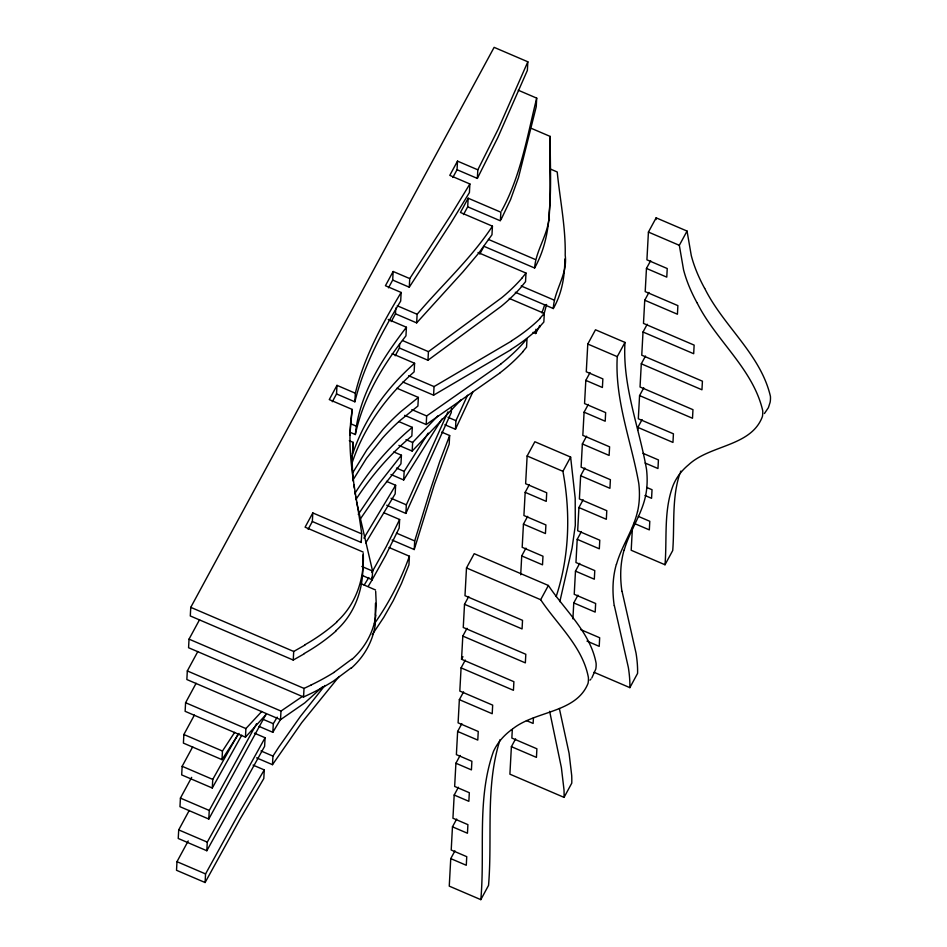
<?xml version="1.0" encoding="UTF-8"?>
<svg xmlns="http://www.w3.org/2000/svg" width="947" height="947" viewBox="0 0 947 947"><rect width="100%" height="100%" fill="white"/><g stroke="black" fill="none" stroke-linecap="round" stroke-linejoin="round"><path stroke-width="1.42" d="M590.028 372.609L585.814 380.374L602.399 387.489L602.872 378.895L586.276 371.78L587.779 344.033L595.497 329.781L624.973 342.412L617.255 356.652C614.674 400.273 631.353 441.255 638.787 483.444A331.19 145.897 28.4 0 1 637.556 511.569M624.973 342.412C622.392 386.033 639.071 427.014 646.505 469.203A331.19 145.897 28.4 0 1 645.262 497.317C640.918 515.926 629.364 531.764 624.203 550.077M564.791 259.052C564.897 276.11 561.902 293.606 553.308 308.544L515.298 292.268M531.646 128.484L550.278 136.463C549.899 161.854 551.746 187.328 549.13 212.649C549.947 232.713 535.907 249.049 534.617 268.013L483.953 246.303L479.75 254.08M352.391 453.589L353.207 442.379L349.301 440.71M454.951 850.844L450.748 858.609L449.257 886.132L480.816 899.65C485.195 850.394 476.625 798.688 493.505 751.326A272.393 119.997 28.4 0 1 511.001 730.149M632.407 527.917L631.199 550.266L665.007 564.755C667.162 538.322 663.492 510.622 673.139 485.338A261.301 115.108 28.4 0 1 688.599 464.788C710.061 444.699 751.196 446.664 762.394 416.597A99.435 43.799 28.4 0 0 762.714 410.643C753.043 368.703 715.731 340.47 697.016 302.661M188.216 840.936L176.982 861.675L176.521 870.281L205.097 882.521L239.993 819.214L263.811 778.517L264.272 769.911L253.05 765.105M189.234 810.443L178.711 829.892L178.237 838.486L206.825 850.737L264.615 746.331L265.089 737.737L254.459 733.179M191.661 777.357L180.427 798.096L179.966 806.69L208.79 819.048L265.953 714.381M192.679 746.863L182.155 766.301L181.682 774.906L212.282 788.011L241.781 735.168M194.407 715.068L183.872 734.517L183.41 743.111L221.989 759.648L238.987 733.392M196.124 683.272L185.588 702.721L185.127 711.327L245.451 737.168L266.356 714.18M197.852 651.489L187.317 670.938L186.855 679.532L280.525 719.673L304.768 702.899L322.749 686.646M199.568 619.693L189.033 639.142L188.571 647.736L303.561 697.004L310.64 693.654A241.805 212.507 3.1 0 0 333.451 681.082L351.159 667.895M477.347 178.415L477.821 169.821L457.508 161.12L457.046 169.714L477.347 178.415L497.814 137.587L527.372 70.398L527.834 61.792L494.121 47.35L190.761 607.347L190.288 615.952L293.239 660.059L304.461 653.679M205.097 882.521L205.558 873.927L240.455 810.608L264.272 769.911M206.825 850.737L207.286 842.132L265.089 737.737M208.79 819.048L209.251 810.443L256.566 723.709M212.282 788.011L212.755 779.417L237.993 734.327M221.989 759.648L222.462 751.042L234.69 732.327M245.451 737.168L245.912 728.574L261.822 711.422M258.981 726.373L272.831 732.303L273.304 723.697L277.199 717.163M256.566 757.86L272.476 764.679L272.949 756.085L278.761 747.159L300.365 716.477L324.904 685.474M280.525 719.673L280.987 711.067L302.567 696.353M293.239 660.059L293.712 651.465L304.922 645.085M312.344 521.525L312.806 512.931L361.707 533.883L361.233 542.477L312.344 521.525L308.13 529.302M303.561 697.004L304.023 688.41L311.101 685.048M336.528 393.952L336.99 385.358L355.338 393.218L354.876 401.812L336.528 393.952L332.314 401.729M336.99 385.358L329.272 399.598L352.177 409.412L350.366 428.991A252.032 221.491 3.1 0 0 349.893 435.289M352.734 450.985L353.207 442.379M350.106 432.305L355.338 434.543C359.185 394.283 382.304 358.641 406.429 327.248L388.211 319.447M362.701 560.66L363.009 554.93M368.347 586.134L372.147 579.777L372.585 571.065L356.51 501.792M392.685 280.075L393.147 271.481L409.743 278.584L409.27 287.19L392.685 280.075L388.471 287.852M391.253 321.566L395.467 313.8L395.775 308.059M393.147 271.481L385.429 285.722L401.149 292.457L400.688 301.063C381.665 332.705 363.648 365.684 354.876 401.812M395.195 355.788L399.409 348.011L399.634 343.714M386.483 481.348L395.633 485.266L395.171 493.872L365.743 542.903M406.429 327.248L405.955 335.854C382.931 364.974 363.151 397.87 355.338 434.543M393.798 451.956L401.433 455.223L400.96 463.817L380.564 489.552L360.191 519.181M383.559 512.623L399.634 519.512L399.161 528.106L385.76 555.262L372.147 579.777L362.701 575.634M390.957 474.506L403.694 479.963L404.168 471.369L428.186 433.087M386.731 505.225L405.872 513.428L406.346 504.834L447.99 411.815M395.467 313.8L416.656 322.88L417.118 314.274C442.083 284.798 471.144 258.626 492.44 226.167L460.443 212.459L468.161 198.207L500.856 212.211L500.383 220.817L467.7 206.813L468.161 198.207M392.153 353.657L414.597 363.281L414.123 371.875C385.997 396.686 363.198 428.233 351.704 464.148M398.805 421.569L412.312 427.357L411.85 435.963C390.152 454.039 371.496 475.607 356.084 499.247M398.888 445.374L412.17 451.068L412.632 442.474L437.845 415.875M389.028 547.496L409.412 556.232L408.938 564.826L401.528 583.364L393.289 600.587L383.784 617.302L372.218 634.715M396.959 388.246L418.373 397.42L417.911 406.026L400.38 420.231A242.586 213.193 3.1 0 0 382.47 438.106L366.442 458.384L352.663 480.579M392.094 540.05L414.23 549.544L414.703 540.938L430.021 490.948L439.739 461.568L449.659 435.537L441.669 432.116M399.409 348.011L427.961 360.251L428.435 351.657L501.661 297.76A192.395 169.075 3.1 0 0 522.282 277.826M404.677 415.331L426.197 424.552L426.659 415.958L500.845 364.086M402.866 382.032L433.584 395.183L434.046 386.589L511.581 341.027M449.659 435.537L449.186 444.131L434.495 484.106L414.23 549.544M451.518 408.204L451.293 412.501L405.872 513.428M444.889 424.741L455.46 429.263L455.921 420.669L467.569 395.23M457.508 161.12L449.789 175.361L469.878 183.967L469.416 192.572L450.926 222.924L409.27 287.19M456.679 819.048L452.465 826.826L451.21 850.015L466.753 856.668L466.279 865.274L450.748 858.609M458.395 787.265L454.193 795.03L452.938 818.22L467.913 824.636L467.451 833.242L452.465 826.826M460.124 755.469L455.909 763.235L454.655 786.436L469.321 792.71L468.86 801.316L454.193 795.03M461.84 723.674L457.638 731.451L456.383 754.641L471.89 761.281L471.428 769.887L455.909 763.235M463.568 691.89L459.354 699.655L458.099 722.845L478.247 731.486L477.785 740.081L457.638 731.451M465.285 660.095L461.082 667.872L459.816 691.061L492.677 705.136L492.203 713.73L459.354 699.655M461.082 667.872L513.44 690.304L513.901 681.698L461.544 659.266L462.799 636.076L467.013 628.311M468.729 596.515L464.515 604.281L463.261 627.482L525.81 654.282L525.348 662.876L462.799 636.076M591.839 677.945L595.781 669.091A95.671 42.142 28.4 0 0 596.101 663.196C590.407 632.525 565.028 610.46 548.384 585.471L474.21 553.687L466.492 567.94L464.989 595.687L522.531 620.344L522.069 628.938L464.515 604.281M492.44 226.167L491.978 234.761L478.791 253.038L462.988 271.825L416.656 322.88M478.034 252.518L525.999 273.079L525.538 281.673L521.726 286.361M518.246 90.214L536.7 98.121L536.239 106.727L518.53 177.397L510.587 199.545L501.034 219.621M515.606 738.885L511.392 746.662L509.9 774.173L564.057 797.374L571.775 783.133A421.924 185.861 28.4 0 0 571.704 775.569L569.1 753.35L559.357 708.486M512.327 729.368L511.853 738.056L536.902 748.793L536.44 757.387L511.392 746.662M520.708 574.758L521.726 555.913L525.928 548.147M527.657 516.352L523.442 524.129L522.188 547.319L542.974 556.22L542.513 564.826L521.726 555.913M529.373 484.556L525.171 492.333L523.916 515.523L545.91 524.946L545.436 533.552L523.442 524.129M559.831 601.665L572.071 548.124L575.303 525.396L575.196 498.217L570.627 457.07L534.854 441.74L527.136 455.981L525.632 483.728L546.715 492.771L546.253 501.365L525.171 492.333M533.007 332.373L535.718 333.545L535.955 329.236M550.278 136.463C547.638 180.25 557.108 227.73 534.664 267.93M509.249 298.423L544.312 313.445L543.838 322.051L539.743 326.608M553.308 308.544C554.066 290.279 567.857 274.488 565.193 255.145C565.761 227.197 559.961 199.687 557.227 171.975L549.757 168.779M533.433 717.708L533.125 723.437L526.449 720.584M572.899 618.865L573.764 602.919L577.966 595.142M579.694 563.358L575.48 571.124L574.225 594.314L595.651 603.499L595.178 612.093L573.764 602.919M581.411 531.563L577.208 539.328L575.954 562.53L594.775 570.591L594.314 579.197L575.48 571.124M583.139 499.767L578.925 507.545L577.67 530.734L599.782 540.204L599.321 548.81L577.208 539.328M584.855 467.984L580.653 475.749L579.386 498.939L606.79 510.682L606.329 519.287L578.925 507.545M586.584 436.188L582.369 443.965L581.115 467.155L610.389 479.691L609.927 488.297L580.653 475.749M588.3 404.405L584.086 412.17L582.831 435.36L609.596 446.83L609.122 455.424L582.369 443.965M585.814 380.374L584.559 403.576L605.654 412.608L605.192 421.214L584.086 412.17M637.698 430.281L637.852 427.381L642.066 419.616M643.782 387.82L639.568 395.586L638.314 418.787L673.424 433.821L672.962 442.427L637.852 427.381M645.499 356.025L641.297 363.802L640.042 386.992L692.967 409.672L692.506 418.266L639.568 395.586M647.227 324.241L643.013 332.006L641.758 355.196L702.425 381.191L701.952 389.785L641.297 363.802M648.944 292.445L644.741 300.223L643.487 323.412L694.139 345.11L693.678 353.716L643.013 332.006M650.672 260.662L646.458 268.427L645.203 291.617L677.886 305.621L677.425 314.226L644.741 300.223M704.663 288.397A279.661 123.193 28.4 0 1 691.263 255.489L687.048 231.068L656.141 217.834L648.423 232.074L646.919 259.833L667.233 268.534L666.771 277.128L646.458 268.427M656.046 219.562L656.141 217.834M352.343 455.176L351.929 462.183A240.443 211.311 3.1 0 0 351.799 467.049M375.497 615.219L376.255 604.364L375.675 591.33M375.036 623.813L375.486 603.251M352.177 409.412L350.84 420.385A252.032 221.491 3.1 0 0 350.272 428.269C348.165 463.912 357.208 498.785 361.707 533.883M546.573 304.461L543.909 314.558M556.173 596.551C569.467 556.043 570.674 513.049 562.909 471.31L570.627 457.07M637.509 511.546C633.271 530.178 621.611 545.993 616.485 564.329M355.338 393.218C364.122 357.09 382.126 324.099 401.149 292.457M536.7 98.121C527.195 136.297 520.755 176.059 501.543 210.944M544.797 304.555L541.921 312.865M351.787 456.75L352.177 455.554M352.568 454.347C364.181 418.917 386.79 387.808 414.597 363.281M679.828 473.654C671.601 498.382 674.714 524.922 672.725 550.515L665.007 564.755M409.412 556.232C400.782 580.12 389.087 602.919 374.408 623.659M500.087 739.607C485.065 786.543 492.582 836.947 488.534 885.409L480.816 899.65M680.325 472.364L680.857 471.085M455.46 429.263L472.873 391.928M527.834 61.792L498.276 128.993L477.821 169.821M539.743 325.531L535.718 333.545M399.634 519.512L386.234 546.656L371.851 572.45M452.832 177.491L457.046 169.714M463.485 214.578L467.7 206.813M312.806 512.931L305.088 527.183L363.163 552.065M696.945 302.649A279.661 123.193 28.4 0 1 683.545 269.741L679.33 245.32L687.048 231.068M461.544 659.266L462.941 656.673M511.096 730.22C533.658 710.499 575.965 713.766 588.063 683.332A95.671 42.142 28.4 0 0 588.383 677.436C582.689 646.765 557.31 624.7 540.666 599.711L548.384 585.471M594.029 672.287L629.862 687.64L637.58 673.388A339.334 149.484 28.4 0 0 637.449 665.8L637.355 664.249A422.54 186.133 28.4 0 0 636.041 653.134L622.061 591.39M352.521 473.098L366.903 449.789L382.931 429.512A242.586 213.193 3.1 0 1 400.841 411.625L418.373 397.42M535.079 259.407L488.415 239.413M469.878 183.967L451.399 214.318L409.743 278.584M272.831 732.303L280.561 719.412M363.932 538.121L395.633 485.266M368.809 577.528L364.145 585.116M403.694 479.963L441.941 419.024M358.25 514.339L379.25 483.384L401.433 455.223M272.476 764.679L301.714 722.668L339.144 676.466M355.303 494.95L355.03 493.233C370.502 468.469 389.915 446.12 412.312 427.357M525.999 273.079L522.188 277.767M544.312 313.445L540.204 318.014M764.43 413.531L768.408 407.648L770.112 402.345A99.435 43.799 28.4 0 0 770.432 396.391C760.761 354.462 723.449 326.218 704.734 288.421M522.685 351.834L526.556 347.17L527.029 338.564L523.158 343.228A188.039 165.251 3.1 0 1 500.762 364.003M589.969 680.159L590.94 679.07M412.17 451.068L461.272 399.61M336.576 621.907C355.8 604.849 364.654 578.688 363.21 553.379M336.102 630.513C355.314 613.467 364.169 587.341 362.737 562.068M351.621 659.29L333.877 672.453M427.961 360.251L501.2 306.355A192.395 169.075 3.1 0 0 521.821 286.42M500.371 372.68L426.197 424.552M511.12 349.632L433.584 395.183M648.423 232.074L679.33 245.32M521.193 285.994L553.77 299.95M587.779 344.033L617.255 356.652M397.255 305.763L417.118 314.274M402.593 340.577L428.435 351.657M643.013 453.329L658.425 459.922L657.964 468.528L645.12 463.024M408.678 375.722L434.046 386.589M646.754 487.456L652.033 489.717L651.572 498.311L644.966 495.482M448.002 417.272L455.921 420.669M527.136 455.981L562.909 471.31M411.862 409.613L426.659 415.958M638.278 516.352L649.796 521.288L649.334 529.882L633.969 523.3M405.991 439.621L412.632 442.474M350.579 423.7L355.812 425.949M396.521 468.09L404.168 471.369M391.028 498.264L406.346 504.834M396.462 533.125L414.703 540.938M466.492 567.94L540.666 599.711M580.653 629.601L599.676 637.745L599.214 646.351L586.986 641.107M361.825 566.46L372.585 571.065M360.76 583.553L375.533 589.981M190.761 607.347L293.712 651.465M189.033 639.142L304.023 688.41M187.317 670.938L280.987 711.067M263.23 719.389L273.304 723.697M185.588 702.721L245.912 728.574M261.005 750.959L272.949 756.085M183.872 734.517L222.462 751.042M182.155 766.301L212.755 779.417M180.427 798.096L209.251 810.443M178.711 829.892L207.286 842.132M176.982 861.675L205.558 873.927M371.662 577.41L372.112 579.671M356.202 500.087L355.599 496.666M549.639 711.315L561.382 767.591L563.998 789.81A421.924 185.861 28.4 0 1 564.057 797.386M354.77 491.517L355.03 493.233M614.343 605.63L628.334 667.375A422.54 186.133 28.4 0 1 629.637 678.49L629.731 680.041A339.334 149.484 28.4 0 1 629.862 687.64M354.273 488.084L353.823 484.651M361.079 541.175L361.233 542.477M353.432 481.218L352.947 476.27A240.443 211.311 3.1 0 1 352.367 453.589M549.319 218.721L549.378 220.343M336.339 630.714A196.088 172.318 3.1 0 1 304.295 653.466M336.801 622.108A196.088 172.318 3.1 0 1 304.756 644.871M375.355 623.848A87.183 76.624 3.1 0 1 351.384 668.085M333.912 672.488A241.805 212.507 3.1 0 1 311.078 685.012M375.817 615.254A87.183 76.624 3.1 0 1 351.858 659.491M539.991 326.81A178.048 156.468 3.1 0 1 510.978 349.455M540.453 318.204A178.048 156.468 3.1 0 1 511.439 340.861M522.803 351.917A188.039 165.251 3.1 0 1 500.3 372.597M614.224 605.583A391.431 172.437 28.4 0 1 616.367 564.27M621.942 591.342A391.431 172.437 28.4 0 1 624.085 550.029"/></g></svg>
